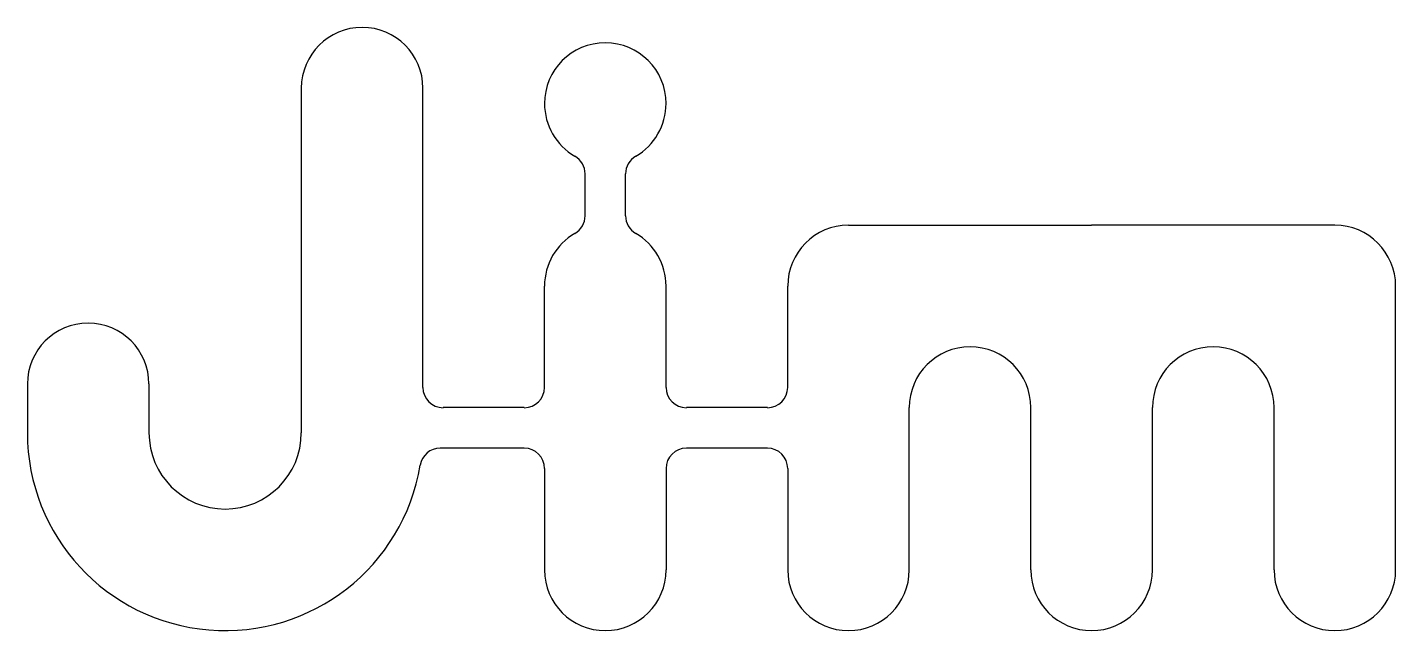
# Model space of a CAD drawing. Header units: inches. Extents: x -0.65 to 2.01, y -0.79 to 0.38.
import ezdxf

# ---------------------------------------------------------------- set-up
doc = ezdxf.new("R2010")
doc.units = ezdxf.units.IN
doc.layers.get('0').update_dxf_attribs({"linetype": 'CONTINUOUS'})

msp = doc.modelspace()

# ---------------------------------------------------------------- linework, layer by layer
at = {"color": 0, "linetype": 'CONTINUOUS'}
for p, q in [((-0.1181, 0.2661), (-0.1181, -0.4032)), ((0.1181, -0.315), (0.1181, 0.2661)), ((0.4331, 0.0183), (0.4331, 0.0998)), ((0.5118, 0.0183), (0.5118, 0.0998)), ((0.9449, 0), (1.4173, 0)), ((1.8898, 0), (1.4173, 0)), ((0.3543, -0.315), (0.3543, -0.1181)), ((0.5906, -0.315), (0.5906, -0.1181)), ((0.8268, -0.315), (0.8268, -0.1181)), ((2.0079, -0.6693), (2.0079, -0.1181)), ((-0.6504, -0.3084), (-0.6504, -0.4032)), ((-0.4141, -0.3084), (-0.4141, -0.4032)), ((0.315, -0.3543), (0.1575, -0.3543)), ((0.7874, -0.3543), (0.6299, -0.3543)), ((1.063, -0.6693), (1.063, -0.3543)), ((1.2992, -0.6693), (1.2992, -0.3543)), ((1.5354, -0.6693), (1.5354, -0.3543)), ((1.7717, -0.6693), (1.7717, -0.3543)), ((0.315, -0.4331), (0.1518, -0.4331)), ((0.7874, -0.4331), (0.6299, -0.4331)), ((0.3543, -0.4724), (0.3543, -0.6693)), ((0.5906, -0.4724), (0.5906, -0.6693)), ((0.8268, -0.4724), (0.8268, -0.6693))]:
    msp.add_line(p, q, dxfattribs=at)
for centre, radius, start, end in [((0, 0.2661), 0.1181, 90, 180), ((0, 0.2661), 0.1181, 360, 90), ((0.4724, 0.2362), 0.1181, 360, 180), ((0.4724, 0.2362), 0.1181, 180, 240), ((0.4724, 0.2362), 0.1181, 300, 0), ((0.3937, 0.0998), 0.0394, 360, 60), ((0.5512, 0.0998), 0.0394, 120, 180), ((0.3937, 0.0183), 0.0394, 300, 360), ((0.5512, 0.0183), 0.0394, 180, 240), ((0.9449, -0.1181), 0.1181, 90, 180), ((1.8898, -0.1181), 0.1181, 360, 90), ((0.4724, -0.1181), 0.1181, 120, 180), ((0.4724, -0.1181), 0.1181, 360, 60), ((-0.5322, -0.3084), 0.1181, 90, 180), ((-0.5322, -0.3084), 0.1181, 0, 90), ((1.1811, -0.3543), 0.1181, 90, 180), ((1.1811, -0.3543), 0.1181, 360, 90), ((1.6535, -0.3543), 0.1181, 90, 180), ((1.6535, -0.3543), 0.1181, 360, 90), ((0.1575, -0.315), 0.0394, 180, 270), ((0.315, -0.315), 0.0394, 270, 0), ((0.6299, -0.315), 0.0394, 180, 270), ((0.7874, -0.315), 0.0394, 270, 0), ((-0.2661, -0.4032), 0.3842, 180, 350.5882), ((-0.2661, -0.4032), 0.148, 180, 360), ((0.1518, -0.4724), 0.0394, 90, 170.5882), ((0.315, -0.4724), 0.0394, 360, 90), ((0.6299, -0.4724), 0.0394, 90, 180), ((0.7874, -0.4724), 0.0394, 0, 90), ((0.4724, -0.6693), 0.1181, 180, 270), ((0.4724, -0.6693), 0.1181, 270, 0), ((0.9449, -0.6693), 0.1181, 180, 270), ((0.9449, -0.6693), 0.1181, 270, 0), ((1.4173, -0.6693), 0.1181, 180, 270), ((1.4173, -0.6693), 0.1181, 270, 360), ((1.8898, -0.6693), 0.1181, 180, 270), ((1.8898, -0.6693), 0.1181, 270, 360)]:
    msp.add_arc(centre, radius, start, end, dxfattribs=at)

doc.saveas('drawing.dxf')
